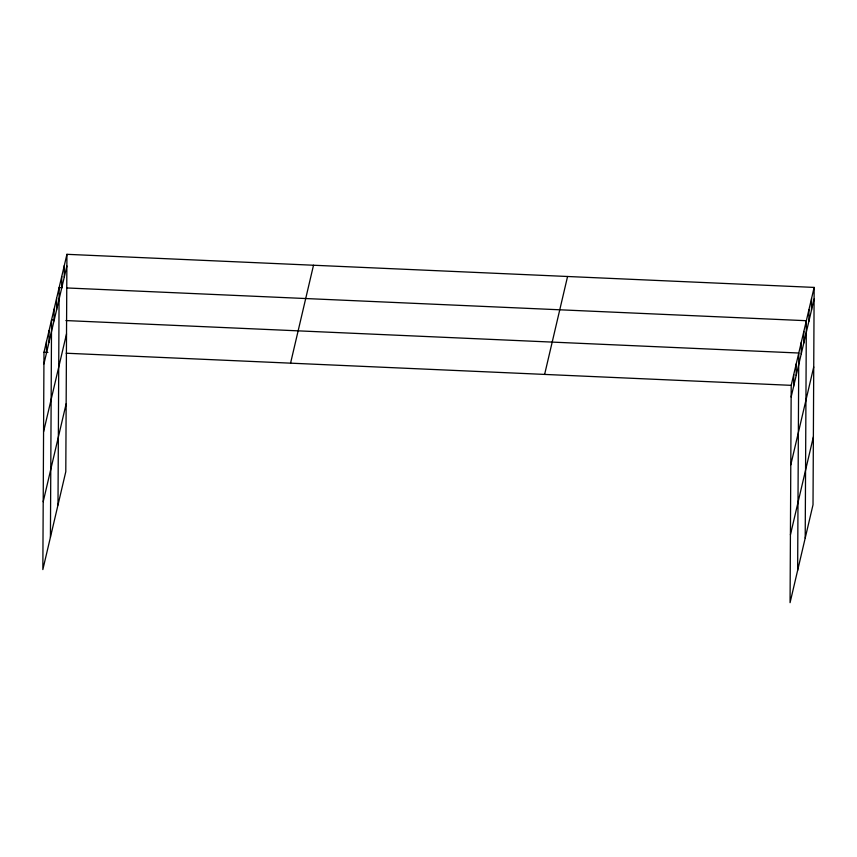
<?xml version="1.0" encoding="UTF-8"?>
<svg xmlns="http://www.w3.org/2000/svg" width="857" height="857" viewBox="0 0 857 857"><rect width="100%" height="100%" fill="white"/><g stroke="black" fill="none" stroke-linecap="round" stroke-linejoin="round"><path stroke-width="1.29" d="M66.932 254.315L43.986 352.238L42.85 569.584L65.796 471.661L66.932 254.315L814.15 287.416L813.014 504.762L790.068 602.685L791.204 385.339L814.15 287.416M46.449 353.138L46.514 341.472M48.978 342.361L49.042 330.695M50.424 537.275L51.559 319.929L54.173 320.047M54.023 320.818L54.087 309.152M56.551 310.052L56.605 298.386M57.997 504.955L59.133 287.609L61.747 287.727M61.672 288.177L61.736 276.511M64.275 277.079L64.339 265.413M793.668 386.228L793.721 374.573M796.185 375.462L796.249 363.797M797.642 570.366L798.778 353.02L65.914 320.561M801.241 353.92L801.295 342.254M803.759 343.143L803.823 331.477M805.205 538.057L806.351 320.711L66.964 287.963M808.89 321.279L808.944 309.613M811.493 310.18L811.547 298.515M43.932 363.904L66.878 265.981M43.568 431.778L66.525 333.855M43.204 501.709L66.15 403.786M290.566 363.164L313.512 265.242M544.624 374.413L567.57 276.49M791.14 397.005L814.086 299.082M790.786 464.88L813.732 366.957M790.422 534.811L813.368 436.888M43.986 352.238L47.906 352.42M66.171 353.223L791.204 385.339"/></g></svg>
